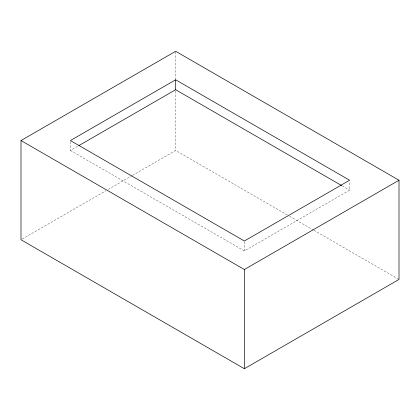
<?xml version="1.0" encoding="UTF-8"?>
<svg xmlns="http://www.w3.org/2000/svg" width="420" height="420" viewBox="0 0 420 420"><rect width="100%" height="100%" fill="white"/><g stroke="black" fill="none" stroke-linecap="round" stroke-linejoin="round"><path stroke-width="0.32" stroke-dasharray="2.1 1.58" d="M70.397 141.803L70.397 150.481L78.314 145.908M22.134 239.106L105.966 190.706M108.229 189.399L132.022 175.665M132.589 175.334L175.639 150.481L287.317 214.961M70.397 150.481L244.361 250.919L349.603 190.16L349.603 181.482M342.237 185.908L349.603 190.16M289.585 216.269L313.399 230.018M313.961 230.344L399 279.442M244.361 241.621L244.361 250.919M175.639 51.933L175.639 79.343M175.639 91.093L175.639 150.481"/><path stroke-width="0.63" d="M21 140.558L175.639 51.282L399 180.238L399 279.442L244.361 368.718L21 239.762L21 140.558L244.361 269.519L399 180.238M175.639 79.8L70.397 140.558L244.361 241.001L349.603 180.238L175.639 79.8L175.639 89.723L341.67 185.577M78.881 145.583L175.639 89.723M244.361 269.519L244.361 368.718"/></g></svg>
